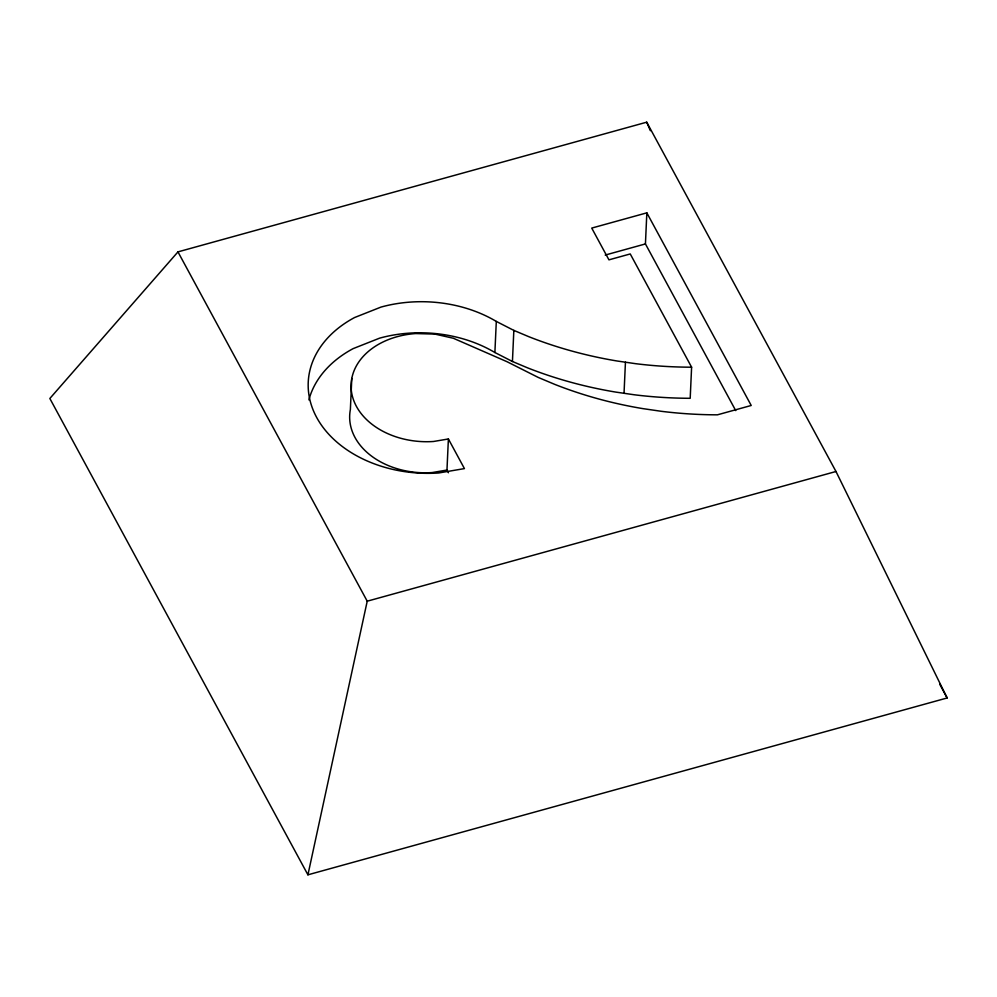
<?xml version="1.0" encoding="UTF-8"?>
<svg xmlns="http://www.w3.org/2000/svg" width="997" height="997" viewBox="0 0 997 997"><rect width="100%" height="100%" fill="white"/><g stroke="black" fill="none" stroke-linecap="round" stroke-linejoin="round"><path stroke-width="1.5" d="M351.791 378.449L350.371 409.543A73.566 54.15 2.6 0 0 432.125 472.566L446.968 470.048L448.438 472.752M446.968 470.048L448.388 438.967L433.545 441.484A73.566 54.15 2.6 0 1 351.617 392.594A73.566 54.15 2.6 0 1 415.662 333.559L434.854 334.082L453.348 338.257L506.975 361.687L538.28 377.452L554.731 384.368A340.289 250.484 2.6 0 0 642.94 408.633L661.397 411.312A340.289 250.484 2.6 0 0 717.416 414.827L751.215 405.48L646.841 212.847L591.732 228.089L608.943 259.843L630.241 253.948L691.606 367.195L690.198 398.289A340.289 250.484 2.6 0 1 634.179 394.762L615.722 392.083A340.289 250.484 2.6 0 1 527.513 367.831L512.433 361.487L494.886 352.514A116.487 85.742 2.6 0 0 379.595 338.157L353.137 348.626A116.487 85.742 2.6 0 0 308.896 399.872M494.886 352.514L496.307 321.42A116.487 85.742 2.6 0 0 381.016 307.076L354.558 317.545A116.487 85.742 2.6 0 0 316.635 417.394A116.487 85.742 2.6 0 0 438.755 472.964L464.44 468.602L448.388 438.967M512.433 361.487L513.841 330.393L496.307 321.42M624.035 393.292L625.443 362.21M735.736 410.614L645.433 243.929L646.841 212.847M307.923 874.818L367.22 601.191L177.965 251.88L646.729 122.182L835.985 471.494L947.15 697.962L307.923 874.818L49.85 398.488L177.965 251.88M605.216 255.058L645.433 243.929M367.22 601.191L835.985 471.494M513.841 330.393L528.921 336.737A340.289 250.484 2.6 0 0 617.131 361.001L635.588 363.681A340.289 250.484 2.6 0 0 691.606 367.195M939.735 684.266L947.15 697.962M646.729 122.182L650.356 130.694"/></g></svg>
